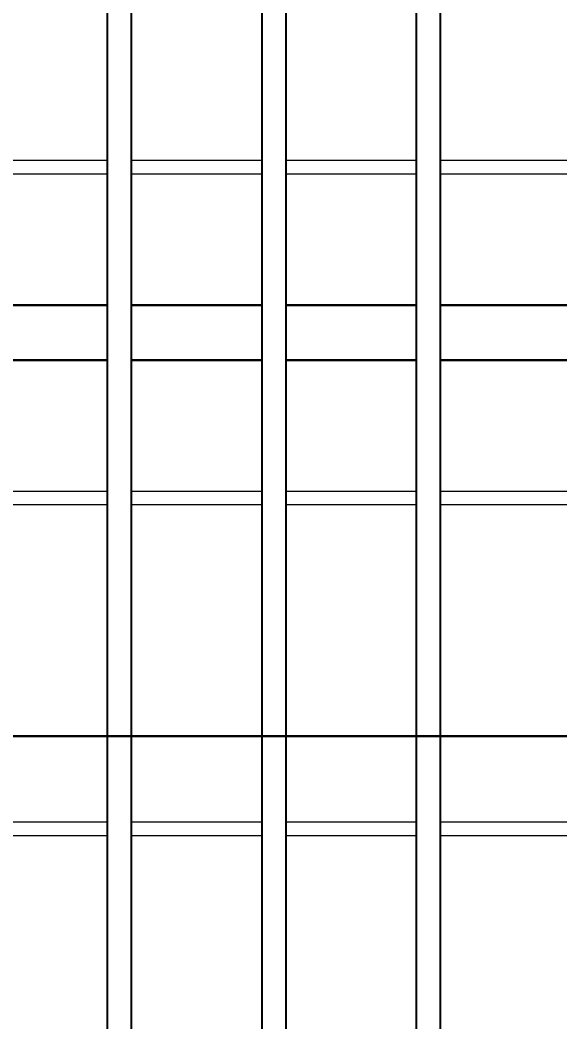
# Model space of a CAD drawing. Header units: millimetres. Extents: x -65574 to 111613, y -106550 to -50518.
# Drawn here: x 19751 to 20240, y -94878 to -93969 of the extents above; entities that cross this region are included whole.
import ezdxf
from ezdxf import colors
from ezdxf.entities.mleader import LeaderData, LeaderLine
from ezdxf.math import Vec2, Vec3

# ---------------------------------------------------------------- set-up
doc = ezdxf.new("R2010")
doc.units = ezdxf.units.MM
doc.styles.get("Standard").update_dxf_attribs({"font": 'arial.ttf'})

# ---------------------------------------------------------------- blocks, each defined once
blk = doc.blocks.new('*U32')
at = {"lineweight": 30, "ltscale": 100}
blk.add_lwpolyline([(-950, -25), (950, -25), (950, 25), (-950, 25)], close=True, dxfattribs=at)
blk = doc.blocks.new('*U33')
at = {"color": 0, "linetype": 'ByBlock', "lineweight": -2, "transparency": 16777216}
blk.add_blockref('*U32', (0, -23100), dxfattribs=at)
blk = doc.blocks.new('*U30')
blk.add_wipeout([(-11, 5450), (11, 5450), (11, -3000), (-11, -3000)])
at = {"ltscale": 100}
blk.add_lwpolyline([(11, 5450), (-11, 5450), (-11, -3000), (11, -3000)], close=True, dxfattribs=at)
blk = doc.blocks.new('*U31')
at = {"color": 0, "linetype": 'ByBlock', "lineweight": -2, "transparency": 16777216}
for p in [(980, 0), (1120, 0), (1260, 0)]:
    blk.add_blockref('*U30', p, dxfattribs=at)
blk = doc.blocks.new('_Oblique')
at = {"color": 0, "linetype": 'ByBlock', "lineweight": -2}
blk.add_line((-0.5, -0.5), (0.5, 0.5), dxfattribs=at)
blk = doc.blocks.new('*U166')
at = {"lineweight": 15}
blk.add_lwpolyline([(-950, 6), (-950, -6), (950, -6), (950, 6)], close=True, dxfattribs=at)
blk = doc.blocks.new('*U167')
at = {"color": 0, "linetype": 'ByBlock', "lineweight": -2, "transparency": 16777216}
for p in [(0, -23100), (0, -23400), (0, -23700)]:
    blk.add_blockref('*U166', p, dxfattribs=at)

msp = doc.modelspace()

# ---------------------------------------------------------------- block references
at = {"color": 0, "lineweight": -2}
msp.add_blockref('*U167', (19761.65, -71002.79), dxfattribs=at)
at = {"color": 0}
msp.add_blockref('*U33', (19761.15, -71152.79), dxfattribs=at)

# ---------------------------------------------------------------- next in the draw order: block references
msp.add_blockref('*U31', (18861.15, -98002.79), dxfattribs=at)

# ---------------------------------------------------------------- next in the draw order: leaders
at = {"color": 0, "lineweight": 15}
ml = msp.add_multileader_mtext('Standard', dxfattribs=at)
ml.set_content('{\\fGOST Common|b0|i0|c0|p34;8 A500C %%C22\\fGOST Common|b0|i0|c204|p34; шаг 140\\fGOST Common|b0|i0|c0|p34; \\fGOST Common|b0|i0|c204|p34;мм}')
ml.set_leader_properties()
ml.set_arrow_properties(name='OBLIQUE')
ml.build(insert=Vec2(0, 0))
ml.multileader.update_dxf_attribs({"text_left_attachment_type": 6, "text_right_attachment_type": 6, "dogleg_length": 0.842, "arrow_head_size": 125, "scale": 50})
ctx = ml.context
ctx.base_point, ctx.scale, ctx.char_height, ctx.arrow_head_size, ctx.landing_gap_size, ctx.plane_origin = Vec3(22007.47, -94618.89), 50, 125, 125, 5, Vec3(21058.68, -94618.89)
ctx.left_attachment, ctx.right_attachment, ctx.text_align_type = 6, 6, 1
notes = []
notes.append((ctx, [(0, (1, 1, 0), (20975.15, -94618.89), (1, 0), 1032.31, [(0, [(20681.7, -94618.89), (20541.7, -94618.89), (20401.7, -94618.89), (20261.7, -94618.89), (19981.7, -94618.89), (19841.7, -94618.89), (19701.7, -94618.89), (19561.7, -94618.89), (19421.7, -94618.89), (19281.7, -94618.89), (19141.7, -94618.89), (19001.7, -94618.89), (18861.7, -94618.89), (21008.21, -94618.89), (20121.7, -94618.89)], 0, [])])]))
ctx.mtext.insert, ctx.mtext.alignment, ctx.mtext.flow_direction = Vec3(22900.72, -94468.89), 2, 5
for ctx, leaders in notes:
    for number, flags, end, landing, length, lines in leaders:
        leader = LeaderData()
        leader.index, (leader.has_last_leader_line, leader.has_dogleg_vector, leader.attachment_direction) = number, flags
        leader.last_leader_point, leader.dogleg_vector, leader.dogleg_length = Vec3(end), Vec3(landing), length
        for number, points, colour, breaks in lines:
            line = LeaderLine()
            line.index, line.vertices, line.color, line.breaks = number, Vec3.list(points), colors.encode_raw_color(colour), breaks
            leader.lines.append(line)
        ctx.leaders.append(leader)

doc.saveas('drawing.dxf')
